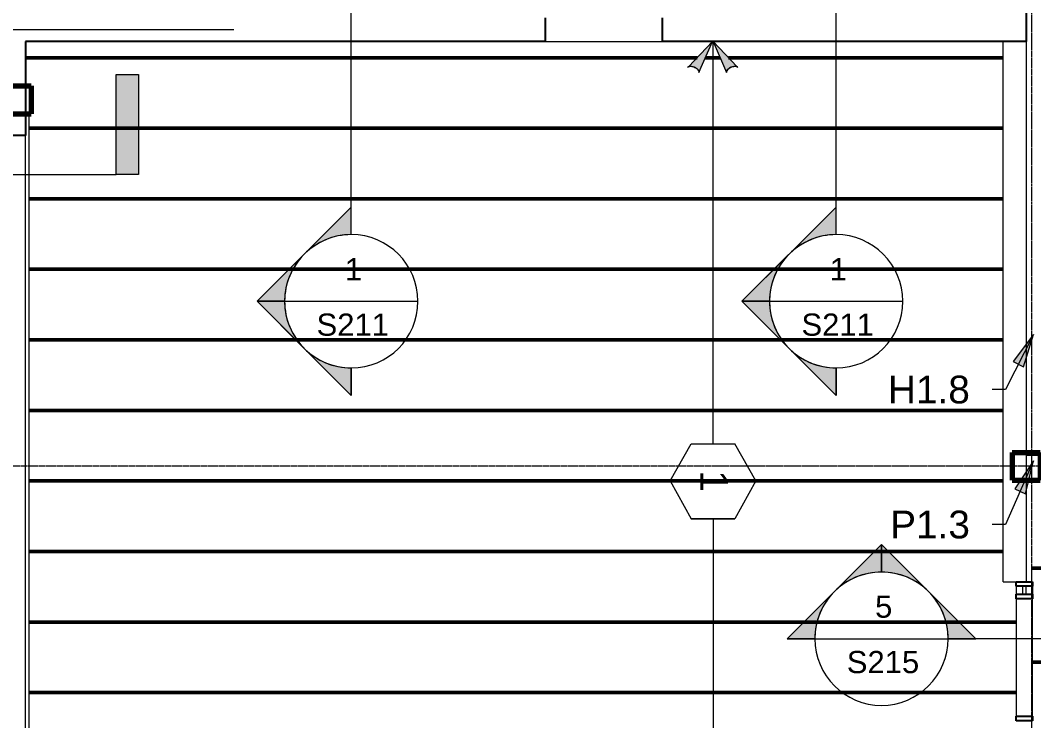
# Model space of a CAD drawing. Header units: inches. Extents: x -4036 to -1914, y 2 to 12338.
# Drawn here: x -3825.6 to -3480.7, y 11195.9 to 11434.2 of the extents above; entities that cross this region are included whole.
import ezdxf

# ---------------------------------------------------------------- set-up
doc = ezdxf.new("R2010")
doc.units = ezdxf.units.IN
doc.header["$MEASUREMENT"] = 0
doc.linetypes.add('Línea de rejilla', pattern=[0.875, 0.5, -0.125, 0.125, -0.125])
for name, color, linetype, lineweight in [('A-ANNO-NOTE', 131, 'Continuous', 9), ('A-DETL-GENF', 92, 'Continuous', 9), ('A-DETL-THIN', 151, 'Continuous', 9), ('A-GLAZ-CURT', 52, 'Continuous', 9), ('A-GLAZ-CWMG', 51, 'Continuous', 9), ('A-WALL', 113, 'Continuous', 9), ('G-ANNO-SYMB', 111, 'Continuous', 9), ('G-ANNO-TEXT', 231, 'Continuous', 9), ('I-WALL', 2, 'Continuous', 9), ('S-BEAM', 12, 'Continuous', 9), ('S-BEAM-ANLY', 10, 'Continuous', 50), ('S-COLS', 52, 'Continuous', 9), ('S-COLS-SYMB', 171, 'Continuous', 70), ('S-GRID', 1, 'Continuous', 9)]:
    doc.layers.add(name, color=color, linetype=linetype, lineweight=lineweight)
doc.styles.add('Arial', font='arial.ttf', dxfattribs={"height": 9.448819})
doc.styles.add('Arial_2', font='arial.ttf', dxfattribs={"height": 7.559055})

# ---------------------------------------------------------------- blocks, each defined once
blk = doc.blocks.new('System Panel - PlyWood-765028-FRAMING PLAN - 2ND FLOOR')
at = {"layer": 'A-GLAZ-CURT', "lineweight": 18}
for p, q in [((-6.88, -0.5), (-6.88, 0.5)), ((-6.88, 0.5), (-4.13, 0.5)), ((-4.13, 0.5), (-4.13, -0.5)), ((-4.13, -0.5), (-6.88, -0.5))]:
    blk.add_line(p, q, dxfattribs=at)
blk = doc.blocks.new('Rectangular Mullion - 5 1_2_-V17-FRAMING PLAN - 2ND FLOOR')
at = {"layer": 'A-GLAZ-CWMG'}
for p, q in [((-3486.67, 11241.64), (-3486.67, 11238.89)), ((-3481.17, 11241.64), (-3481.17, 11238.89))]:
    blk.add_line(p, q, dxfattribs=at)
blk = doc.blocks.new('Rectangular Mullion - 5 1_2_-748987-FRAMING PLAN - 2ND FLOOR')
at = {"layer": 'A-GLAZ-CWMG', "lineweight": 25}
for p, q in [((-1.5, 2.75), (0, 2.75)), ((-1.5, -2.75), (-1.5, 2.75)), ((0, 2.75), (0, -2.75)), ((0, -2.75), (-1.5, -2.75))]:
    blk.add_line(p, q, dxfattribs=at)
blk = doc.blocks.new('Rectangular Mullion - 5 1_2_-761268-FRAMING PLAN - 2ND FLOOR')
at = {"layer": 'A-GLAZ-CWMG'}
for p, q in [((-3486.67, 11237.39), (-3486.67, 11227.14)), ((-3481.17, 11227.14), (-3481.17, 11237.39))]:
    blk.add_line(p, q, dxfattribs=at)
blk = doc.blocks.new('Rectangular Mullion - 5 1_2_-748983-FRAMING PLAN - 2ND FLOOR')
at = {"layer": 'A-GLAZ-CWMG'}
for p, q in [((-2749.17, 11742.74), (-2765.17, 11742.74)), ((-2765.17, 11737.24), (-2749.17, 11737.24))]:
    blk.add_line(p, q, dxfattribs=at)
blk = doc.blocks.new('Rectangular Mullion - 5 1_2_-761270-FRAMING PLAN - 2ND FLOOR')
at = {"layer": 'A-GLAZ-CWMG'}
for p, q in [((-3486.67, 11211.14), (-3486.67, 11197.39)), ((-3481.17, 11197.39), (-3481.17, 11211.14))]:
    blk.add_line(p, q, dxfattribs=at)
blk = doc.blocks.new('Rectangular Mullion - 5 1_2_-749712-FRAMING PLAN - 2ND FLOOR')
at = {"layer": 'A-GLAZ-CWMG', "lineweight": 25}
for p, q in [((0, 2.75), (-1.5, 2.75)), ((-1.5, 2.75), (-1.5, -2.75)), ((0, -2.75), (0, 2.75)), ((-1.5, -2.75), (0, -2.75))]:
    blk.add_line(p, q, dxfattribs=at)
blk = doc.blocks.new('Rectangular Mullion - 5 1_2_-749713-FRAMING PLAN - 2ND FLOOR')
at = {"layer": 'A-GLAZ-CWMG', "lineweight": 25}
for p, q in [((-1.5, 2.75), (0, 2.75)), ((-1.5, -2.75), (-1.5, 2.75)), ((0, 2.75), (0, -2.75)), ((0, -2.75), (-1.5, -2.75))]:
    blk.add_line(p, q, dxfattribs=at)
blk = doc.blocks.new('HEB - Perfiles de ala ancha - HEB 200-1551660-FRAMING PLAN - 2ND FLOOR')
at = {"layer": 'S-BEAM'}
for p, q in [((-113.82, 3.94), (-113.82, -0.47)), ((-113.82, 3.94), (70.05, 3.94)), ((-113.8, -3.94), (74.49, -3.94)), ((74.49, -3.94), (74.49, -3.82))]:
    blk.add_line(p, q, dxfattribs=at)
blk = doc.blocks.new('Madera-Pilar - 235 x 235-1148042-FRAMING PLAN - 2ND FLOOR')
at = {"layer": 'S-COLS-SYMB'}
for p, q in [((-4.75, 4.75), (-4.75, -4.75)), ((-4.75, 4.75), (4.75, 4.75)), ((4.75, 4.75), (4.75, -4.75)), ((-4.75, -4.75), (4.75, -4.75))]:
    blk.add_line(p, q, dxfattribs=at)
blk = doc.blocks.new('TRUSS - 22_-V104-FRAMING PLAN - 2ND FLOOR')
at = {"layer": 'S-BEAM'}
for p, q in [((74.28, 0), (-154.25, 0)), ((82.16, 0), (77.11, 0)), ((178.49, 0), (85, 0))]:
    blk.add_line(p, q, dxfattribs=at)
blk = doc.blocks.new('TRUSS - 22_-V105-FRAMING PLAN - 2ND FLOOR')
at = {"layer": 'S-BEAM'}
blk.add_line((178.49, 0), (-153.06, 0), dxfattribs=at)
blk = doc.blocks.new('TRUSS - 22_-V106-FRAMING PLAN - 2ND FLOOR')
at = {"layer": 'S-BEAM'}
blk.add_line((182.9, 0), (-153.06, 0), dxfattribs=at)
blk = doc.blocks.new('TRUSSES - TRUSSES-1316615-FRAMING PLAN - 2ND FLOOR')
at = {"layer": 'A-DETL-GENF'}
h = blk.add_hatch(color=256, dxfattribs=at)
h.paths.add_polyline_path([(-138.98, -4.83), (-149.53, -0.23), (-140.93, -8.4), (-141.02, -8.17), (-141.07, -7.9), (-141.04, -7.25), (-140.84, -6.53), (-140.5, -5.84), (-140.07, -5.27), (-139.6, -4.9), (-139.38, -4.81), (-139.17, -4.79)], flags=0)
h.paths.add_polyline_path([(-138.98, 4.6), (-139.17, 4.56), (-139.38, 4.59), (-139.6, 4.68), (-139.84, 4.83), (-140.29, 5.31), (-140.68, 5.95), (-140.96, 6.66), (-141.07, 7.36), (-141.02, 7.95), (-140.93, 8.17), (-149.53, 0), (-141.52, 3.5)], flags=0)
h = blk.add_hatch(color=256, dxfattribs=at)
h.paths.add_polyline_path([(149.53, 0), (140.93, 8.17), (141.02, 7.95), (141.07, 7.68), (141.04, 7.02), (140.84, 6.3), (140.5, 5.61), (140.07, 5.04), (139.6, 4.68), (139.38, 4.59), (139.17, 4.56), (138.98, 4.6), (146.82, 1.18)], flags=0)
h.paths.add_polyline_path([(149.53, -0.23), (139.17, -4.79), (139.38, -4.81), (139.6, -4.9), (139.84, -5.06), (140.29, -5.53), (140.68, -6.17), (140.96, -6.89), (141.07, -7.59), (141.02, -8.17), (140.93, -8.4)], flags=0)
for p, q in [((0, 14.56), (-12.61, 7.43)), ((0, 14.56), (12.85, 7.43)), ((-140.93, 8.17), (-149.53, 0)), ((-140.93, 8.17), (-140.65, 8.43)), ((-12.61, -7.43), (-12.61, 7.43)), ((12.85, 7.43), (12.85, -7.43)), ((12.85, -7.43), (12.85, 7.43)), ((140.93, 8.17), (140.65, 8.43)), ((149.53, 0), (140.93, 8.17)), ((-149.53, 0), (-138.98, 4.6)), ((138.98, 4.6), (149.53, 0)), ((-12.61, 0), (-149.53, 0)), ((12.85, 0), (149.53, 0)), ((-149.53, -0.23), (-140.93, -8.4)), ((-138.98, -4.83), (-149.53, -0.23)), ((149.53, -0.23), (138.98, -4.83)), ((140.93, -8.4), (149.53, -0.23)), ((-140.93, -8.4), (-140.65, -8.66)), ((0, -14.61), (-12.61, -7.43)), ((0, -14.61), (12.85, -7.43)), ((140.93, -8.4), (140.65, -8.66))]:
    blk.add_line(p, q, dxfattribs=at)
for centre, major_axis, start_param, end_param in [((-139.81, 6.52), (-0.84, 1.91), 0.527907, 1.031328), ((-139.81, 6.52), (-0.84, 1.91), 1.058732, 1.553534), ((-139.81, 6.52), (-0.84, 1.91), 0, 0.515859), ((139.81, 6.52), (0.84, 1.91), 5.767326, 6.283185), ((139.81, 6.52), (0.84, 1.91), 4.729651, 5.224453), ((139.81, 6.52), (0.84, 1.91), 5.251857, 5.755279), ((-139.81, 6.52), (-0.84, 1.91), 1.586991, 2.08013), ((-139.81, 6.52), (-0.84, 1.91), 2.111632, 2.609761), ((-139.81, 6.52), (-0.84, 1.91), 2.630892, 3.141593), ((139.81, 6.52), (0.84, 1.91), 3.141593, 3.652293), ((139.81, 6.52), (0.84, 1.91), 3.673425, 4.171554), ((139.81, 6.52), (0.84, 1.91), 4.203055, 4.696194), ((-139.81, -6.74), (0.84, 1.91), 1.588058, 2.082861), ((-139.81, -6.74), (0.84, 1.91), 1.061463, 1.554602), ((-139.81, -6.74), (0.84, 1.91), 0.531832, 1.029961), ((-139.81, -6.74), (0.84, 1.91), 0, 0.5107), ((139.81, -6.74), (-0.84, 1.91), 5.772485, 6.283185), ((139.81, -6.74), (-0.84, 1.91), 5.253224, 5.751353), ((139.81, -6.74), (-0.84, 1.91), 4.728584, 5.221723), ((139.81, -6.74), (-0.84, 1.91), 4.200325, 4.695127), ((-139.81, -6.74), (0.84, 1.91), 2.110265, 2.613686), ((-139.81, -6.74), (0.84, 1.91), 2.625734, 3.141593), ((139.81, -6.74), (-0.84, 1.91), 3.141593, 3.657452), ((139.81, -6.74), (-0.84, 1.91), 3.669499, 4.172921)]:
    blk.add_ellipse(centre, major_axis=major_axis, ratio=0.493649, start_param=start_param, end_param=end_param, dxfattribs=at)
for points, knots in [([(-138.98, 4.6), (-139.04, 4.58), (-139.16, 4.55), (-139.38, 4.57), (-139.6, 4.67), (-139.92, 4.87), (-140.31, 5.28), (-140.7, 5.93), (-141.01, 6.73), (-141.1, 7.41), (-141.04, 7.9), (-140.97, 8.09), (-140.93, 8.17)], [0, 0, 0, 0, 0.066667, 0.133333, 0.2, 0.266667, 0.4, 0.533333, 0.666667, 0.833333, 0.916667, 1, 1, 1, 1]), ([(140.93, 8.17), (140.96, 8.1), (141.02, 7.96), (141.09, 7.59), (141.06, 7.03), (140.86, 6.3), (140.53, 5.62), (140.13, 5.08), (139.72, 4.71), (139.38, 4.57), (139.14, 4.55), (139.03, 4.58), (138.98, 4.6)], [0, 0, 0, 0, 0.066667, 0.133333, 0.266667, 0.4, 0.533333, 0.65, 0.766667, 0.883333, 0.941667, 1, 1, 1, 1]), ([(-140.93, -8.4), (-140.96, -8.33), (-141.02, -8.18), (-141.09, -7.82), (-141.06, -7.26), (-140.86, -6.52), (-140.53, -5.84), (-140.13, -5.3), (-139.72, -4.94), (-139.38, -4.79), (-139.14, -4.78), (-139.03, -4.81), (-138.98, -4.83)], [0, 0, 0, 0, 0.066667, 0.133333, 0.266667, 0.4, 0.533333, 0.65, 0.766667, 0.883333, 0.941667, 1, 1, 1, 1]), ([(138.98, -4.83), (139.04, -4.81), (139.16, -4.78), (139.38, -4.8), (139.6, -4.89), (139.92, -5.1), (140.31, -5.5), (140.7, -6.16), (141.01, -6.96), (141.1, -7.64), (141.04, -8.12), (140.97, -8.31), (140.93, -8.4)], [0, 0, 0, 0, 0.066667, 0.133333, 0.2, 0.266667, 0.4, 0.533333, 0.666667, 0.833333, 0.916667, 1, 1, 1, 1])]:
    blk.add_open_spline(points, degree=3, knots=knots, dxfattribs=at)
blk = doc.blocks.new('Vista de diseño - Extremo final de sección - Rellenado-14997-FRAMING PLAN - 2ND FLOOR')
at = {"layer": 'G-ANNO-SYMB'}
blk.add_hatch(color=256, dxfattribs=at).paths.add_polyline_path([(0, 0.3543), (0, 0), (-0.0787, 0), (-0.0787, 0.3543)], flags=0)
for p, q in [((0, 0.3543), (-0.0787, 0.3543)), ((-0.0787, 0.3543), (-0.0787, 0)), ((0, 0), (0, 0.3543)), ((-0.0787, 0), (0, 0))]:
    blk.add_line(p, q, dxfattribs=at)
blk = doc.blocks.new('Vista de diseño - Extremo inicial de sección - Rellenado-1561-FRAMING PLAN - 2ND FLOOR')
at = {"layer": 'G-ANNO-SYMB'}
h = blk.add_hatch(color=256, dxfattribs=at)
edge = h.paths.add_edge_path(flags=0)
edge.add_line((-0.2362, 0.3341), (-0.2362, 0.2362))
edge.add_arc((-0.2362, 0), 0.2362, 90, 135)
edge.add_line((-0.4033, 0.167), (-0.2362, 0.3341))
h = blk.add_hatch(color=256, dxfattribs=at)
edge = h.paths.add_edge_path(flags=0)
edge.add_line((-0.2362, 0.3341), (-0.0692, 0.167))
edge.add_arc((-0.2362, 0), 0.2362, 45, 90)
edge.add_line((-0.2362, 0.2362), (-0.2362, 0.3341))
h = blk.add_hatch(color=256, dxfattribs=at)
edge = h.paths.add_edge_path(flags=0)
edge.add_line((-0.5703, 0), (-0.4033, 0.167))
edge.add_arc((-0.2362, 0), 0.2362, 135, 180)
edge.add_line((-0.4724, 0), (-0.5703, 0))
h = blk.add_hatch(color=256, dxfattribs=at)
edge = h.paths.add_edge_path(flags=0)
edge.add_line((0.0978, 0), (0, 0))
edge.add_arc((-0.2362, 0), 0.2362, 360, 405)
edge.add_line((-0.0692, 0.167), (0.0978, 0))
for p, q in [((-0.2362, 0.3341), (-0.5703, 0)), ((-0.2362, 0.3341), (-0.4033, 0.167)), ((-0.2362, 0.3341), (0.0978, 0)), ((-0.2362, 0.2362), (-0.2362, 0.3341)), ((-0.2362, 0.3341), (-0.2362, 0.2362)), ((-0.0692, 0.167), (-0.2362, 0.3341)), ((-0.4033, 0.167), (-0.5703, 0)), ((0.0978, 0), (-0.0692, 0.167)), ((-0.5703, 0), (-0.4724, 0)), ((0, 0), (0.0978, 0)), ((-0.4724, 0), (-0.5703, 0)), ((0, 0), (0.0978, 0))]:
    blk.add_line(p, q, dxfattribs=at)
for start, end in [(360, 180), (90, 135), (45, 90), (135, 180), (360, 45), (180, 360)]:
    blk.add_arc((-0.2362, 0), 0.2362, start, end, dxfattribs=at)

msp = doc.modelspace()

# ---------------------------------------------------------------- hatches: boundary and pattern name
at = {"layer": 'G-ANNO-TEXT'}
for points in [[(-3480.77, 11327.28), (-3487.73, 11318.11), (-3484.17, 11316.28)], [(-3480.77, 11284.28), (-3487.2, 11274.73), (-3483.55, 11273.11)]]:
    msp.add_hatch(color=50, dxfattribs=at).paths.add_polyline_path(points, flags=0)

# ---------------------------------------------------------------- linework, layer by layer
at = {"layer": 'A-DETL-THIN'}
msp.add_line((-3752.91, 11430.99), (-3855.22, 11430.99), dxfattribs=at)
at = {"layer": 'A-WALL', "lineweight": 25}
for p, q in [((-3483.32, 11459.55), (-3483.32, 11426.99)), ((-3647, 11434.99), (-3647, 11426.99)), ((-3607, 11426.99), (-3607, 11434.99)), ((-3647, 11426.99), (-3823.82, 11426.99)), ((-3483.32, 11426.99), (-3607, 11426.99))]:
    msp.add_line(p, q, dxfattribs=at)
at = {"layer": 'A-WALL'}
msp.add_line((-3647, 11426.99), (-3607, 11426.99), dxfattribs=at)
at = {"layer": 'G-ANNO-SYMB'}
for p, q in [((-3712.94, 11361.26), (-3712.94, 11446.12)), ((-3547.94, 11361.26), (-3547.94, 11446.12)), ((-3952.14, 11381.69), (-3792.9, 11381.69)), ((-3735.62, 11338.58), (-3690.27, 11338.58)), ((-3570.62, 11338.58), (-3525.27, 11338.58)), ((-3555.2, 11223.79), (-3509.84, 11223.79)), ((-3424.98, 11223.79), (-3509.84, 11223.79))]:
    msp.add_line(p, q, dxfattribs=at)
at = {"layer": 'G-ANNO-TEXT', "color": 50}
for p, q in [((-3480.77, 11327.28), (-3490.38, 11308.56)), ((-3480.77, 11327.28), (-3487.73, 11318.11)), ((-3484.17, 11316.28), (-3480.77, 11327.28)), ((-3487.73, 11318.11), (-3484.17, 11316.28)), ((-3490.38, 11308.56), (-3494.91, 11308.56)), ((-3480.77, 11284.28), (-3490.38, 11262.64)), ((-3480.77, 11284.28), (-3487.2, 11274.73)), ((-3483.55, 11273.11), (-3480.77, 11284.28)), ((-3487.2, 11274.73), (-3483.55, 11273.11)), ((-3490.38, 11262.64), (-3494.91, 11262.64))]:
    msp.add_line(p, q, dxfattribs=at)
at = {"layer": 'I-WALL', "lineweight": 25}
for p, q in [((-3823.82, 11426.99), (-3823.82, 11394.99)), ((-3823.82, 11394.99), (-3829.32, 11394.99))]:
    msp.add_line(p, q, dxfattribs=at)
at = {"layer": 'I-WALL'}
msp.add_line((-3823.82, 11164.59), (-3823.82, 11394.99), dxfattribs=at)
at = {"layer": 'S-BEAM'}
for p, q in [((-3822.64, 11401.87), (-3823.82, 11401.87)), ((-3822.64, 11401.87), (-3822.64, 11148.17)), ((-3483.32, 11286.13), (-3483.32, 11278.25)), ((-2811.43, 11286.13), (-3483.32, 11286.13)), ((-3409.3, 11278.25), (-3483.32, 11278.25))]:
    msp.add_line(p, q, dxfattribs=at)
at = {"layer": 'S-BEAM-ANLY', "color": 7}
for p, q in [((-3823.82, 11421.46), (-3822.47, 11421.46)), ((-3822.47, 11421.46), (-3595.3, 11421.46)), ((-3592.46, 11421.46), (-3587.41, 11421.46)), ((-3584.58, 11421.46), (-3516.67, 11421.46)), ((-3516.67, 11421.46), (-3491.08, 11421.46)), ((-3822.64, 11397.46), (-3822.47, 11397.46)), ((-3822.47, 11397.46), (-3516.67, 11397.46)), ((-3516.67, 11397.46), (-3491.08, 11397.46)), ((-3822.64, 11373.46), (-3822.47, 11373.46)), ((-3822.47, 11373.46), (-3516.67, 11373.46)), ((-3516.67, 11373.46), (-3491.08, 11373.46)), ((-3822.64, 11349.46), (-3822.47, 11349.46)), ((-3822.47, 11349.46), (-3516.67, 11349.46)), ((-3516.67, 11349.46), (-3491.08, 11349.46)), ((-3822.64, 11325.46), (-3822.47, 11325.46)), ((-3822.47, 11325.46), (-3516.67, 11325.46)), ((-3516.67, 11325.46), (-3491.08, 11325.46)), ((-3822.64, 11301.46), (-3822.47, 11301.46)), ((-3822.47, 11301.46), (-3516.67, 11301.46)), ((-3516.67, 11301.46), (-3491.08, 11301.46)), ((-3822.64, 11277.46), (-3822.47, 11277.46)), ((-3822.47, 11277.46), (-3516.67, 11277.46)), ((-3516.67, 11277.46), (-3491.08, 11277.46)), ((-3822.64, 11253.46), (-3822.47, 11253.46)), ((-3822.47, 11253.46), (-3516.67, 11253.46)), ((-3516.67, 11253.46), (-3491.08, 11253.46)), ((-3481.17, 11247.79), (-3463.2, 11247.79)), ((-3822.64, 11229.46), (-3822.47, 11229.46)), ((-3822.47, 11229.46), (-3516.67, 11229.46)), ((-3516.67, 11229.46), (-3486.67, 11229.46)), ((-3481.17, 11215.79), (-3463.2, 11215.79)), ((-3822.64, 11205.46), (-3822.47, 11205.46)), ((-3822.47, 11205.46), (-3516.67, 11205.46)), ((-3516.67, 11205.46), (-3486.67, 11205.46))]:
    msp.add_line(p, q, dxfattribs=at)
at = {"layer": 'S-GRID', "linetype": 'Línea de rejilla'}
for p, q in [((-3481.32, 9786.33), (-3481.32, 12288.56)), ((-1959.43, 11282.44), (-3987.13, 11282.44))]:
    msp.add_line(p, q, dxfattribs=at)

# ---------------------------------------------------------------- block references
at = {"layer": 'A-DETL-GENF', "rotation": 269.9999999999998}
msp.add_blockref('TRUSSES - TRUSSES-1316615-FRAMING PLAN - 2ND FLOOR', (-3589.82, 11277.46), dxfattribs=at)
at = {"layer": 'A-GLAZ-CURT', "rotation": 269.9999999999998}
msp.add_blockref('System Panel - PlyWood-765028-FRAMING PLAN - 2ND FLOOR', (-3483.92, 11234.76), dxfattribs=at)
at = {"layer": 'A-GLAZ-CWMG'}
for name, p, rotation in [('Rectangular Mullion - 5 1_2_-748987-FRAMING PLAN - 2ND FLOOR', (-3483.92, 11243.14), 89.99999999999982), ('Rectangular Mullion - 5 1_2_-748983-FRAMING PLAN - 2ND FLOOR', (8256.07, 13976.31), 90), ('Rectangular Mullion - 5 1_2_-749713-FRAMING PLAN - 2ND FLOOR', (-3483.92, 11197.39), 89.99999999999982)]:
    msp.add_blockref(name, p, dxfattribs=dict(at, rotation=rotation))
for name in ['Rectangular Mullion - 5 1_2_-V17-FRAMING PLAN - 2ND FLOOR', 'Rectangular Mullion - 5 1_2_-761268-FRAMING PLAN - 2ND FLOOR', 'Rectangular Mullion - 5 1_2_-761270-FRAMING PLAN - 2ND FLOOR']:
    msp.add_blockref(name, (0, 0), dxfattribs=at)
at = {"layer": 'A-GLAZ-CWMG', "extrusion": (0, 0, -1), "rotation": 270.0000000000002}
msp.add_blockref('Rectangular Mullion - 5 1_2_-749712-FRAMING PLAN - 2ND FLOOR', (3483.92, 11237.39), dxfattribs=at)
at = {"layer": 'G-ANNO-SYMB', "extrusion": (0, 0, -1), "xscale": 95.99999999999994, "yscale": 95.99999999999994, "zscale": 95.99999999999994}
msp.add_blockref('Vista de diseño - Extremo final de sección - Rellenado-14997-FRAMING PLAN - 2ND FLOOR', (3792.9, 11381.69), dxfattribs=at)
at = {"layer": 'G-ANNO-SYMB', "xscale": 95.99999999999994, "yscale": 95.99999999999994, "zscale": 95.99999999999994, "rotation": 90}
for p in [(-3712.94, 11361.26), (-3547.94, 11361.26)]:
    msp.add_blockref('Vista de diseño - Extremo inicial de sección - Rellenado-1561-FRAMING PLAN - 2ND FLOOR', p, dxfattribs=at)
at = {"layer": 'G-ANNO-SYMB', "xscale": 95.99999999999994, "yscale": 95.99999999999994, "zscale": 95.99999999999994}
msp.add_blockref('Vista de diseño - Extremo inicial de sección - Rellenado-1561-FRAMING PLAN - 2ND FLOOR', (-3509.84, 11223.79), dxfattribs=at)
at = {"layer": 'S-BEAM', "rotation": 89.99999999999986}
msp.add_blockref('HEB - Perfiles de ala ancha - HEB 200-1551660-FRAMING PLAN - 2ND FLOOR', (-3487.15, 11356.94), dxfattribs=at)
at = {"layer": 'S-BEAM'}
for name, p in [('TRUSS - 22_-V104-FRAMING PLAN - 2ND FLOOR', (-3669.57, 11421.46)), ('TRUSS - 22_-V105-FRAMING PLAN - 2ND FLOOR', (-3669.57, 11397.46)), ('TRUSS - 22_-V105-FRAMING PLAN - 2ND FLOOR', (-3669.57, 11373.46)), ('TRUSS - 22_-V105-FRAMING PLAN - 2ND FLOOR', (-3669.57, 11349.46)), ('TRUSS - 22_-V105-FRAMING PLAN - 2ND FLOOR', (-3669.57, 11325.46)), ('TRUSS - 22_-V105-FRAMING PLAN - 2ND FLOOR', (-3669.57, 11301.46)), ('TRUSS - 22_-V105-FRAMING PLAN - 2ND FLOOR', (-3669.57, 11277.46)), ('TRUSS - 22_-V105-FRAMING PLAN - 2ND FLOOR', (-3669.57, 11253.46)), ('TRUSS - 22_-V106-FRAMING PLAN - 2ND FLOOR', (-3669.57, 11229.46)), ('TRUSS - 22_-V106-FRAMING PLAN - 2ND FLOOR', (-3669.57, 11205.46))]:
    msp.add_blockref(name, p, dxfattribs=at)
at = {"layer": 'S-COLS'}
for p in [(-3826.57, 11407.15), (-3483.32, 11282.44)]:
    msp.add_blockref('Madera-Pilar - 235 x 235-1148042-FRAMING PLAN - 2ND FLOOR', p, dxfattribs=at)

# ---------------------------------------------------------------- texts
at = {"layer": 'A-ANNO-NOTE', "insert": (-3584.77, 11281.07), "char_height": 9.45, "width": 8.787, "attachment_point": 1, "rotation": 270, "style": 'Arial'}
msp.add_mtext('1', dxfattribs=at)
at = {"layer": 'G-ANNO-SYMB', "attachment_point": 1, "style": 'Arial_2'}
for s, insert, char_height, width in [('1', (-3715.13, 11353.28), 7.56, 7.272), ('1', (-3550.13, 11353.28), 7.56, 7.272), ('S211', (-3724.76, 11334.42), 7.559, 30.603), ('S211', (-3559.76, 11334.42), 7.559, 30.603), ('5', (-3534.7, 11238.49), 7.56, 7.272), ('S215', (-3544.34, 11219.63), 7.559, 30.603)]:
    msp.add_mtext(s, dxfattribs=dict(at, insert=insert, char_height=char_height, width=width))
at = {"layer": 'G-ANNO-TEXT', "color": 7, "char_height": 9.449, "attachment_point": 1, "style": 'Arial'}
for s, insert, width in [('H1.8', (-3530.33, 11313.29), 33.633), ('P1.3', (-3529.58, 11267.37), 32.724)]:
    msp.add_mtext(s, dxfattribs=dict(at, insert=insert, width=width))

doc.saveas('drawing.dxf')
